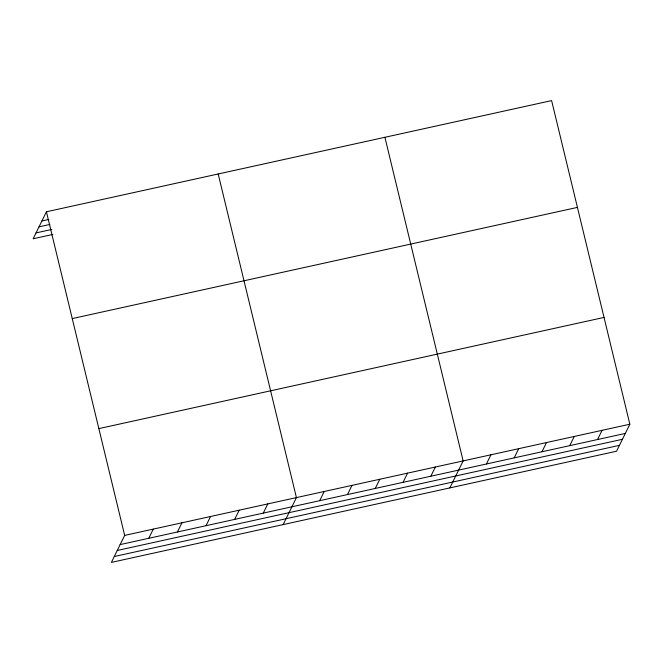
<?xml version="1.0" encoding="UTF-8"?>
<svg xmlns="http://www.w3.org/2000/svg" width="663" height="663" viewBox="0 0 663 663"><rect width="100%" height="100%" fill="white"/><g stroke="black" fill="none" stroke-linecap="round" stroke-linejoin="round"><path stroke-width="0.99" d="M46.435 211.779L124.669 535.406L111.384 562.398L616.565 451.221L629.85 424.221L551.616 100.602L46.435 211.779L33.15 238.779L52.891 234.429M148.769 538.298L153.294 529.107M177.402 531.999L181.919 522.809M206.027 525.701L210.552 516.51M234.652 519.402L239.177 510.203M263.277 513.096L267.802 503.905M283.151 524.599L296.427 497.606L218.193 173.979M319.69 500.681L324.215 491.49M347.478 494.565L352.003 485.374M375.258 488.449L379.783 479.258M403.046 482.341L407.571 473.142M430.834 476.225L435.359 467.034M449.854 487.91L463.139 460.918L384.905 137.291M486.402 463.992L490.927 454.801M514.19 457.876L518.706 448.685M541.969 451.76L546.494 442.569M569.757 445.644L574.282 436.453M597.545 439.536L602.062 430.337M41.91 220.978L48.822 219.453M39.018 226.854L49.874 224.459M36.042 232.904L51.838 229.423M72.25 318.58L577.432 207.395M98.853 428.613L604.034 317.428M124.669 535.406L629.85 424.221M120.144 544.596L625.325 433.42M117.252 550.472L622.433 439.287M114.276 556.522L619.457 445.345"/></g></svg>
